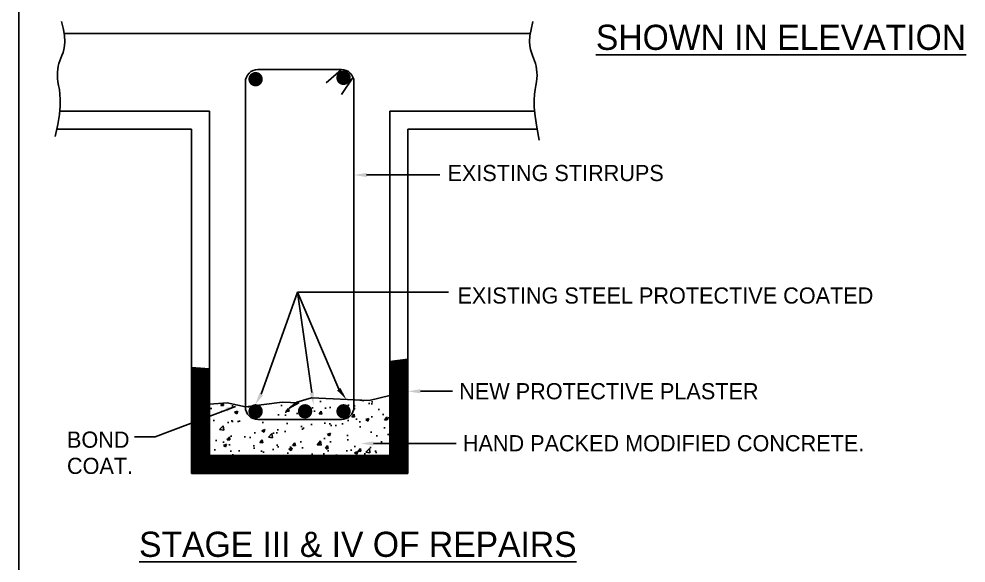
# Model space of a CAD drawing. Header units: millimetres. Extents: x -8855 to 105318, y -17958 to 67465.
# Drawn here: x -7614 to 2925, y 18744 to 24796 of the extents above; entities that cross this region are included whole.
import ezdxf
from ezdxf.lldxf.tags import DXFTag

# ---------------------------------------------------------------- set-up
doc = ezdxf.new("R2010")
doc.units = ezdxf.units.MM
doc.header["$LTSCALE"] = 25
for name, color, linetype in [('DIM', 5, 'Continuous'), ('REN', 3, 'Continuous'), ('TEXT', 2, 'Continuous')]:
    doc.layers.add(name, color=color, linetype=linetype)
doc.styles.add('ROMANS', font='stylu.ttf')
tags = doc.linetypes.add('HIDDEN2', pattern=[4.7625, 3.175, -1.5875]).pattern_tags.tags
tags[6:7] = [DXFTag(74, 4), DXFTag(75, 0), DXFTag(340, '0'), DXFTag(46, 1.0), DXFTag(50, 0.0), DXFTag(44, 0.0), DXFTag(45, 0.0)]
tags[4:5] = [DXFTag(74, 4), DXFTag(75, 0), DXFTag(340, '0'), DXFTag(46, 1.0), DXFTag(50, 0.0), DXFTag(44, 0.0), DXFTag(45, 0.0)]

msp = doc.modelspace()

# ---------------------------------------------------------------- hatches: boundary and pattern name
h = msp.add_hatch()
h.set_pattern_fill('ANSI31', color=256, scale=40, style=0)
h.set_pattern_definition([(45, (0, 0), (-3.5355339, 3.5355339), [])])
h.paths.add_polyline_path([(-3285.97105, 19739.90424), (-3285.97105, 21010.12341), (-3485.97105, 20985.15637), (-3485.97105, 19939.90424), (-5494.34844, 19939.90424), (-5494.34844, 20905.42576), (-5694.34844, 20918.74151), (-5694.34844, 19739.90424)])
at = {"layer": 'REN', "linetype": 'HIDDEN2'}
h = msp.add_hatch(dxfattribs=at)
h.set_pattern_fill('AR-CONC', color=1, scale=2, style=0)
h.set_pattern_definition([(50, (135455.7, 13064.58), (364.36934, -31.8782), [38.1, -419.1]), (355, (135455.7, 13064.58), (-70.4857, 382.1133), [30.48, -335.28]), (100.451, (135486.06, 13061.92), (293.885, 350.2334), [32.38, -356.18]), (46.1842, (135455.7, 13166.2), (542.1581, -84.0847), [57.15, -628.65]), (96.6356, (135500.9, 13159.2), (474.8085, 494.8511), [48.57, -534.27]), (351.184, (135455.7, 13166.2), (474.8092, 494.8502), [45.72, -502.92]), (21, (135506.5, 13140.78), (303.22976, -204.53104), [38.1, -419.1]), (326, (135506.5, 13140.78), (123.6041, 368.3759), [30.48, -335.28]), (71.4514, (135531.77, 13123.74), (426.833, 163.8457), [32.38, -356.18]), (37.5, (135455.7, 13064.58), (6.17721, 169.11008), [0, -331.216, 0, -340.36, 0, -336.55]), (7.5, (135455.7, 13064.58), (133.63933, 200.36115), [0, -194.056, 0, -323.596, 0, -128.27]), (327.5, (135342.42, 13064.58), (271.18119, -11.45749), [0, -127, 0, -396.24, 0, -525.78]), (317.5, (135291.62, 13064.58), (296.25836, 50.853), [0, -165.1, 0, -263.144, 0, -373.38])])
h.paths.add_polyline_path([(-3485.97105, 19939.90424), (-3485.97105, 20605.64601), (-3717.20009, 20553.50195), (-3885.97105, 20561.1632), (-3885.97105, 20479.90424, -0.4142135624), (-4025.97105, 20339.90424), (-4954.34844, 20339.90424, -0.4142135624), (-5094.34844, 20479.90424), (-5295.45044, 20524.47207), (-5494.34844, 20509.75831), (-5494.34844, 19939.90424)])
h.paths.add_polyline_path([(-4838.55781, 20513.80161, -0.0432285776), (-4837.44077, 20500.90551, -0.9556491126), (-4987.1325, 20494.1125), (-5094.34844, 20479.90424, 0.4142135624), (-4954.34844, 20339.90424), (-4025.97105, 20339.90424, 0.4142135624), (-3885.97105, 20479.90424), (-3885.97105, 20561.1632), (-3970.4479, 20564.99797, -0.1440633837), (-3958.49657, 20524.37945, -1), (-4108.49657, 20524.37945, -0.1672956249), (-4092.60582, 20570.54325), (-4356.70069, 20582.53167), (-4438.7659, 20558.42673, -0.2220643424), (-4411.89396, 20500.90551, -0.9362594134), (-4561.24515, 20491.06173), (-4605.75213, 20466.41232), (-4561.89033, 20501.64271, -0.0881128114), (-4557.04988, 20527.42242), (-4685.01797, 20534.1487)], flags=17)

# ---------------------------------------------------------------- linework, layer by layer
for p, q in [((-7613.86186, 32141.71581), (-7613.86186, 3906.40728)), ((-7115.2887, 24634.00714), (-1919.07711, 24634.00714)), ((-7160.38698, 23770.40723), (-5494.34844, 23770.40723)), ((-5494.34844, 23770.40723), (-5494.34844, 19939.90424)), ((-3485.97105, 19939.90424), (-3485.97105, 23770.40723)), ((-3485.97105, 23770.40723), (-1875.27697, 23770.40723)), ((-7193.12107, 23570.40723), (-5694.34844, 23570.40723)), ((-5694.34844, 23570.40723), (-5694.34844, 19739.90424)), ((-3285.97105, 19739.90424), (-3285.97105, 23570.40723)), ((-3285.97105, 23570.40723), (-1847.9879, 23570.40723)), ((-3485.97105, 20985.15637), (-3285.97105, 21010.12341)), ((-5494.34844, 20905.42576), (-5694.34844, 20918.74151)), ((-5494.34844, 19939.90424), (-3485.97105, 19939.90424)), ((-5694.34844, 19739.90424), (-3285.97105, 19739.90424))]:
    msp.add_line(p, q)
for points in [[(-7140.14118, 24768.19716), (-7118.94695, 24679.78801), (-7107.20978, 24606.6919), (-7103.3688, 24546.61646), (-7105.86313, 24497.26932), (-7113.1319, 24456.35811), (-7123.61423, 24421.59045), (-7135.74926, 24390.67398), (-7147.9761, 24361.31632), (-7158.96343, 24331.59189), (-7168.29807, 24301.0422), (-7175.7964, 24269.57557), (-7181.27477, 24237.1003), (-7184.54955, 24203.52469), (-7185.43712, 24168.75705), (-7183.75384, 24132.70568), (-7179.31607, 24095.27888), (-7172.30745, 24055.90607), (-7164.38067, 24012.10097), (-7157.55568, 23960.89843), (-7153.85244, 23899.33329), (-7155.29089, 23824.44039), (-7163.891, 23733.25456), (-7181.6727, 23622.81065), (-7210.65597, 23490.14349)], [(-1894.22463, 24768.19716), (-1915.41886, 24679.78801), (-1927.15603, 24606.6919), (-1930.99701, 24546.61646), (-1928.50268, 24497.26932), (-1921.23391, 24456.35811), (-1910.75158, 24421.59045), (-1898.61655, 24390.67398), (-1886.38971, 24361.31632), (-1875.40238, 24331.59189), (-1866.06774, 24301.0422), (-1858.56941, 24269.57557), (-1853.09104, 24237.1003), (-1849.81626, 24203.52469), (-1848.92869, 24168.75705), (-1850.61197, 24132.70568), (-1855.04974, 24095.27888), (-1862.05836, 24055.82274), (-1869.98514, 24011.43438), (-1876.81013, 23958.6487), (-1880.51337, 23894.00059), (-1879.07492, 23814.02497), (-1870.47481, 23715.25671), (-1852.69311, 23594.23073), (-1823.70984, 23447.48192)], [(-5494.34844, 20509.75831), (-5295.45044, 20524.47207), (-5094.34844, 20479.90424), (-4685.01797, 20534.1487), (-4500.91941, 20524.47207), (-4605.75213, 20466.41232), (-4521.42041, 20534.1487), (-4356.70069, 20582.53167), (-3717.20009, 20553.50195), (-3485.97105, 20605.64601)]]:
    msp.add_lwpolyline(points)
at = {"layer": 'DIM'}
for p, q in [((-3745.97105, 23060.37614), (-2931.52396, 23060.37614)), ((-4917.67645, 20622.28483), (-4515.67949, 21756.96257)), ((-4515.67949, 21756.96257), (-2834.6079, 21756.96257)), ((-4054.62496, 20676.86496), (-4515.67949, 21756.96257)), ((-4355.34122, 20639.48628), (-4515.67949, 21756.96257)), ((-3145.97105, 20654.15744), (-2790.36127, 20654.15744)), ((-5203.99658, 20485.18386), (-6099.43913, 20146.08926)), ((-6327.6295, 20146.08926), (-6099.43913, 20146.08926)), ((-3669.23257, 20073.40201), (-2749.96544, 20073.40201))]:
    msp.add_line(p, q, dxfattribs=at)
for points in [[(-3745.97105, 23037.04281), (-3745.97105, 23083.70948), (-3885.97105, 23060.37614)], [(-4035.98046, 20690.89447), (-4073.26946, 20662.83545), (-3970.4479, 20564.99797)], [(-3145.97105, 20630.8241), (-3145.97105, 20677.49077), (-3285.97105, 20654.15744)], [(-4897.44656, 20610.65745), (-4937.90633, 20633.91222), (-4987.44077, 20500.90551)], [(-4332.24443, 20642.80027), (-4378.43802, 20636.1723), (-4335.45731, 20500.90551)], [(-5315.95708, 20470.22131), (-5299.43024, 20426.57911), (-5176.76707, 20497.98072)], [(-3669.23257, 20050.06868), (-3669.23257, 20096.73534), (-3809.23257, 20073.40201)]]:
    msp.add_solid(points, dxfattribs=at)
at = {"layer": 'REN', "linetype": 'HIDDEN2'}
for p, q in [((-4954.34844, 24234.00714), (-4025.97105, 24234.00714)), ((-5094.34844, 24094.00714), (-5094.34844, 20479.90424)), ((-3885.97105, 20479.90424), (-3885.97105, 24094.00714)), ((-4954.34844, 20339.90424), (-4025.97105, 20339.90424))]:
    msp.add_line(p, q, dxfattribs=at)
at = {"layer": 'REN'}
for p, q in [((-4026.9481, 24230.66556), (-4195.40254, 24085.54126)), ((-3894.02015, 24149.26347), (-4025.67621, 23954.38795))]:
    msp.add_line(p, q, dxfattribs=at)
at = {"layer": 'REN', "const_width": 80}
for points in [[(-5020.45487, 24126.00703, 1), (-4940.45487, 24126.00703, 1)], [(-4042.06523, 24141.27413, 1), (-3962.06523, 24141.27413, 1)]]:
    msp.add_lwpolyline(points, format="xyb", close=True, dxfattribs=at)
at = {"layer": 'REN', "linetype": 'HIDDEN2', "const_width": 80}
for points in [[(-5020.45487, 20431.35321, 1), (-4940.45487, 20431.35321, 1)], [(-4470.11054, 20431.35321, 1), (-4390.11054, 20431.35321, 1)], [(-4042.06523, 20431.35321, 1), (-3962.06523, 20431.35321, 1)]]:
    msp.add_lwpolyline(points, format="xyb", close=True, dxfattribs=at)
at = {"layer": 'REN'}
for centre, start, end in [((-4954.34844, 24094.00714), 90, 180), ((-4025.97105, 24094.00714), 0, 90)]:
    msp.add_arc(centre, 140, start, end, dxfattribs=at)
at = {"layer": 'REN', "linetype": 'HIDDEN2'}
for centre, start, end in [((-4954.34844, 20479.90424), 180, 270), ((-4025.97105, 20479.90424), 270, 0)]:
    msp.add_arc(centre, 140, start, end, dxfattribs=at)

# ---------------------------------------------------------------- texts
at = {"style": 'ROMANS'}
for s, p in [('BOND', (-7079.16863, 20026.26659)), ('COAT.', (-7079.16863, 19734.83802))]:
    msp.add_text(s, height=180, dxfattribs=at).set_placement(p)
at = {"layer": 'TEXT', "style": 'ROMANS'}
for s, height, p in [('%%USHOWN IN ELEVATION', 280, (-1194.18877, 24451.96316)), ('EXISTING STIRRUPS', 180, (-2845.80967, 22992.58499)), ('EXISTING STEEL PROTECTIVE COATED', 180, (-2734.5161, 21629.74901)), ('NEW PROTECTIVE PLASTER', 180, (-2714.49747, 20565.15357)), ('HAND PACKED MODIFIED CONCRETE.', 180, (-2674.46075, 19986.46179)), ('%%uSTAGE III & IV OF REPAIRS', 280, (-6277.13826, 18812.24004))]:
    msp.add_text(s, height=height, dxfattribs=at).set_placement(p)

doc.saveas('drawing.dxf')
